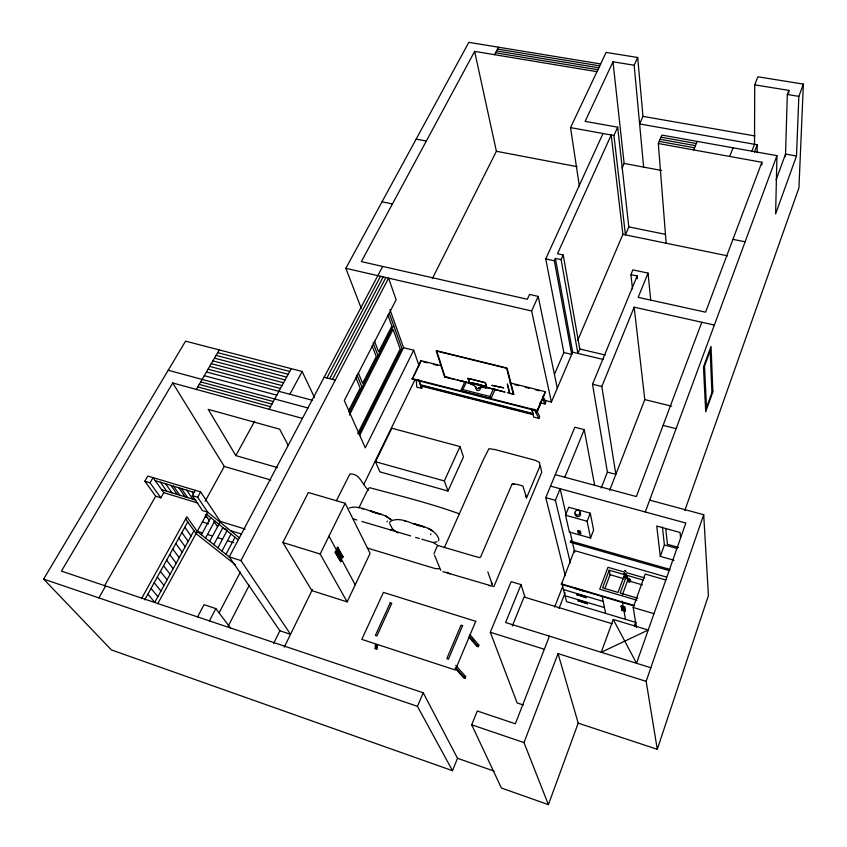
<?xml version="1.0" encoding="UTF-8"?>
<svg xmlns="http://www.w3.org/2000/svg" width="847" height="847" viewBox="0 0 847 847"><rect width="100%" height="100%" fill="white"/><g stroke="black" fill="none" stroke-linecap="round" stroke-linejoin="round"><path stroke-width="1.27" d="M684.821 510.508L798.943 187.854L803.38 84.107L757.885 76.791L754.719 84.848L754.518 144.286L751.713 151.624M757.154 152.693L757.207 144.763L639.612 123.948L642.958 116.357L637.696 57.49L606.113 52.419L570.518 127.622L579.39 186.266M761.855 164.911L761.877 162.264L658.32 143.524L661.931 135.096L776.943 155.657L775.619 213.942L796.498 155.996L798.848 96.378L803.38 84.107M785.455 156.695L787.318 94.493L788.864 90.396L754.719 84.848M788.779 93.011L788.864 90.396M377.54 644.556L376.703 649.151L375.2 648.654L375.38 644.556M376.703 649.151L376.904 645.054M628.432 579.337C627.436 581.815 631.788 579.824 629.194 579.073C627.119 580.068 630.687 580.163 629.512 579.094M629.639 579.613L628.993 578.914M433.929 553.864L437.285 546.082L438.651 545.712L474.108 556.161L479.582 557.591L480.598 557.008L511.906 484.442L516.236 484.188L522.843 485.998L526.156 496.384M624.292 573.991L624.303 573.292M470.233 382.59L470.201 382.749A43.769 19.799 24.4 0 1 485.426 386.581L485.458 386.423A42.011 19.026 24.4 0 0 470.233 382.59L470.593 383.977A12.102 9.963 -17.2 0 1 474.076 385.65A6.077 4.997 -16.9 0 1 475.633 387.619L476.3 388.424A2.382 1.959 -16.3 0 0 477.528 388.731L478.724 388.413A6.098 5.029 -16.2 0 1 481.594 387.566A12.154 10.048 -16.3 0 1 485.755 387.81M628.58 579.856C629.702 578.999 628.474 580.608 629.353 578.755M627.341 578.014L627.553 577.273M628.58 579.708L628.696 579.02L629.628 579.221M657.283 749.309L646.145 681.337L558.057 653.598L578.205 723.137L657.283 749.309L708.42 595.6L703.709 514.711L649.66 500.132M438.598 540.661L438.862 539.888M430.636 534.69L430.911 533.885M646.145 681.337L703.709 514.711M386.994 521.847L387.27 521.053M389.715 522.631L389.991 521.847M674.043 560.269L660.311 556.384L664.397 544.928L662.407 527.056M634.435 625.965L635.758 622.27M634.53 626.505L635.843 622.81M636.51 627.659L633.185 607.49L645.234 574.065L665.827 580.004M621.846 610.391L621.327 605.796L622.249 606.071L622.969 610.105L621.846 610.391L621.327 605.796M623.572 607.098L624.705 606.801L625.213 611.407L624.292 611.132L623.572 607.098L624.493 607.373L625.213 611.407M624.493 607.373L624.705 606.801M624.292 611.132L623.964 607.532M613.26 619.475L601.232 652.285L648.23 630.03L613.26 619.475L636.542 663.275L685.837 523.044L550.539 486.114M622.418 594.742L627.606 580.587L627.034 577.358M776.096 179.85L785.54 154.048L796.498 155.996M549.417 636.171L515.347 723.793L477.285 710.993L471.694 724.799L501.403 788.006L548.411 804.65L578.205 723.137M622.767 610.666L622.249 606.071M625.848 577.643L620.184 593.059L637.77 598.236M645.287 511.969L776.943 155.657M701.803 322.262L636.372 496.554L555.261 474.669M761.877 162.264L705.593 312.183L638.172 297.35L648.061 273.105L632.878 269.865L630.888 274.64L632.54 288.996M609.237 570.2L602.609 587.871L618.024 592.424L624.567 574.658L609.237 570.2L610.084 574.689L604.822 588.771M587.32 603.805L587.447 602.852L578.501 600.174L578.289 600.724L587.32 603.805L587.447 602.852M754.412 152.1L757.207 144.763M585.912 597.643L586.039 596.669L577.019 593.98L576.807 594.541L585.912 597.643L586.039 596.669M548.411 804.65L523.986 742.597L558.057 653.598M578.385 601.126L578.501 600.174M583.244 590.613L575.293 588.252L584.483 591.365L584.695 590.793M576.902 594.943L577.019 593.98M590.55 538.025L593.631 530.084L590.274 513.197L568.739 507.237L565.521 515.23L569.396 532.032L590.55 538.025L587.119 521.265L590.274 513.197M609.681 490.297L644.8 399.604L634.159 307.186L714.349 325.057M575.388 588.665L575.611 588.104M559.031 608.368L565.108 592.741M554.637 607.034L562.609 586.632M601.19 487.999L607.405 472.107L592.529 384.22L637.145 275.984L630.888 274.64M633.524 605.796L561.413 584.366L574.308 550.55L666.737 577.125M561.413 584.366L561.847 583.244M729.68 156.441L733.057 147.812M512.308 626.028L524.039 597.019L612.275 623.773M314.523 397.603L302.146 371.494L185.567 341.15L43.621 579.083L111.381 649.914L452.489 770.685L457.507 758.287L423.235 692.804L61.429 571.122L172.714 382.971L302.432 418.386M523.372 705L517.125 702.936L490.307 632.264L511.175 581.645L521.043 584.61L505.585 622.524L650.845 667.732M570.349 562.927L555.41 500.312L560.142 488.73L566.262 515.4M564.822 477.253L584.229 429.641L574.817 427.227L545.786 497.655L565.256 575.674M607.405 472.107L615.854 474.352L601.825 386.497L634.159 307.186M693.693 149.93L697.187 141.396M455.03 668.198L463.584 677.727L465.172 678.246L465.818 676.679L455.728 665.382M469.122 637.346L476.67 646.208L478.237 646.706L478.873 645.181L469.831 634.509M463.584 677.727L463.912 676.944M563.213 254.979L579.782 348.996L577.898 353.432L561.116 259.648L563.213 254.979L557.485 253.761L611.195 134.991L622.905 234.344L577.633 340.515M444.347 547.66L482.991 460.461L488.941 448.666L494.976 449.545L535.526 460.387L539.454 462.388L539.931 466.072L526.442 498.205L525.405 495.061M617.685 127.188L628.802 226.901L625.425 234.863L613.937 135.488L617.685 127.188L585.129 121.365L612.984 61.789L634.159 65.23L637.696 57.49M452.489 770.685L417.444 706.324L423.235 692.804M543.763 400.091L551.408 402.007L572.657 352.183L555.378 258.42L561.116 259.648M554.541 374.205L563.858 352.532L545.754 258.907L603 133.508M531.916 409.641L533.716 417.105L538.851 418.418L539.655 416.544L536.723 410.763M539.931 402.685L545.044 403.977L545.839 402.124L542.959 396.29M628.283 579.814L628.485 579.221M532.117 409.175L532.975 414.067L420.557 385.3L419.201 380.419M536.765 411.674L545.436 391.706L509.83 382.833M536.416 413.431L541.688 400.239M441.16 365.713L420.821 360.642L412.267 379.17L537.506 411.07L545.436 391.706M622.016 168.225L624.123 163.45L612.984 61.789M513.176 393.791L506.622 368.276L436.756 351.103L444.982 376.735L448.825 377.582M509.82 393.294L513.79 394.247L507.088 368.074L436.12 350.637L444.601 376.862L471.514 383.649M551.408 402.007L531.62 310.976L538.205 296.397L529.534 294.438L527.332 299.266L361.362 261.607L474.638 51.392L596.997 71.677M563.858 352.532L571.704 354.406L554.33 260.749L555.378 258.42M375.2 648.654L375.539 647.902M495.188 389.239L491.027 398.566L490 396.512L493.505 388.784M448.01 491.048L463.457 456.935L460.006 446.581L391.843 428.233L375.475 461.731L379.911 471.874L448.01 491.048L444.315 480.948L460.006 446.581M485.352 382.812L486.909 387.968L485.395 382.728L468.031 378.334L469.598 383.522M491.006 398.492L460.673 390.774L462.833 389.609L466.401 381.965M468.105 378.482L469.693 383.543M460.694 390.838L464.939 381.626M347.143 601.889L370.086 553.377L345.163 503.287L308.35 492.52L282.856 542.514L311.887 590.655L347.143 601.889L320.177 554.023L282.856 542.514M444.601 376.862L454.871 379.392M416.322 380.303L416.788 387.111L421.626 388.35L422.505 386.55M341.997 557.665L343.077 556.744L341.997 557.665L336.979 548.316L337.519 547.226L343.077 556.744M340.716 561.625L341.246 560.545L336.206 551.228L335.116 552.149L340.716 561.625L335.116 552.149M335.677 552.318L336.206 551.228M342.559 557.834L337.54 548.485L338.069 547.395M358.853 507.978L367.958 489.397L369.483 487.65C399.297 495.643 430.287 503.33 459.095 513.758M284.243 647.203L312.469 589.448M363.829 484.368L415.041 379.594M481.954 386.846L485.829 387.704L480.757 386.423M412.267 379.17L420.483 362.378M320.177 554.023L345.163 503.287M273.539 643.604L279.87 630.771L229.283 556.892L382.675 266.445M336.397 500.704L349.875 474.055C360.24 473.166 362.082 485.172 368.54 490.138M389.948 309.61L403.574 347.715L413.675 350.213L365.279 447.872L344.316 400.525L396.131 299.796L388.582 278.134L240.94 560.587L290.542 634.318L279.87 630.771M358.948 434.045L401.891 348.35L389.324 313.39M359.583 435.623L403.574 347.715M432.341 278.599L496.395 151.274L474.638 51.392M357.72 433.643L400.186 348.975L393.093 329.345L349.43 415.104M349.197 412.595L393.643 325.407M348.551 410.901L360.197 388.085L355.782 377.593M228.288 626.007L249.262 585.224M219.161 612.783L240.389 572M625.541 576.055C624.483 578.12 626.907 574.531 625.711 575.886M626.166 576.362L627.246 576.256L626.124 576.32L626.028 577.622L627.331 577.548M332.49 379.392L385.883 277.509M209.41 620.893L215.837 608.601L204.042 604.684L197.584 616.912M625.965 576.5L625.912 577.432M329.716 378.662L383.193 276.895M494.51 54.695L498.46 47.199M326.942 377.942L380.494 276.27M226.001 554.298L235.021 537.284M221.946 551.09L231.019 534.055M217.88 547.861L226.996 530.804M624.324 573.811L624.715 573.239M625.637 573.948L625.552 574.15M213.783 544.621L222.962 527.533M160.824 497.824L150.046 482.822L153.053 477.602L163.757 492.668L160.824 497.824L155.689 496.247L144.826 481.234L147.844 476.035L200.623 491.927L220.241 521.403L217.435 526.59L213.973 521.445M209.675 541.349L218.897 524.251M289.875 394.268L302.146 371.494M205.535 538.078L214.81 520.947M269.124 409.292L291.241 368.646M361.362 308.583L345.841 268.319L468.815 42.35L600.661 63.938M201.385 534.775L210.712 517.633M193.995 530.709L154.747 602.355L147.886 594.128M277.53 467.618L235.826 455.601L254.629 421.255M157.69 603.795L207.737 512.191L197.679 497.253L192.322 495.622L195.276 490.318M205.165 501.212L224.286 466.432L172.714 382.971M144.721 599.867L187.769 521.911M141.724 598.289L186.869 516.765L197.203 531.461L230.024 557.495M197.679 497.253L200.623 491.927M104.626 585.669L155.689 496.247M98.866 597.887L105.642 585.997M196.335 389.419L219.235 349.906M629.385 578.702L628.273 579.083L628.781 580.015M628.813 580.873C627.818 583.689 632.603 581.042 629.649 580.036M570.444 542.302L570.709 541.074L570.402 542.334L669.628 570.687M624.525 573.091L624.303 574.181M625.615 573.853L624.44 573.948M624.832 574.732L625.742 574.287M625.626 574.573L625.732 573.345M629.575 579.517L628.887 579.877M628.41 579.104L629.268 578.808M628.876 580.216C626.78 582.164 632 581.751 629.787 580.534M627.235 577.612L625.997 577.58M624.504 570.518L625.33 570.656M625.488 573.991L624.588 574.065M625.605 574.435L625.022 574.626M349.091 508.084C359.562 504.389 370.668 512.679 381.002 514.235L370.901 511.133L372.204 511.493M437.073 541.667L433.262 542.535M390.573 521.223C401.287 515.802 413.357 525.5 424.135 526.866L413.918 523.721L415.136 524.049M629.279 579.75L628.421 579.464M624.779 575.409L625.922 574.647M628.887 579.221L629.448 579.179M393.294 529.354L390.223 529.788M490.477 585.732L488.571 585.573M439.529 568.739L435.294 568.612L367.259 548.02M787.318 94.493L798.848 96.378M497.475 49.073L599.75 65.865M496.49 50.936L598.84 67.802M495.495 52.81L597.918 69.74M642.958 116.357L754.921 135.954M661.031 137.193L696.308 143.524M660.131 139.3L695.44 145.652M659.231 141.407L694.561 147.791M570.518 127.622L613.937 135.488M624.123 163.45L661.655 170.491M496.395 151.274L576.966 166.637M416.152 139.109L426.327 141.057M732.93 239.362L745.116 241.808M628.802 226.901L665.615 234.375M622.905 234.344L727.605 255.847M382.05 201.787L392.426 203.958M545.754 258.907L554.33 260.749M484.823 386.878L485.543 387.058M345.841 268.319L531.62 310.976M579.782 348.996L605.245 355.02M572.657 352.183L603.403 359.488M592.529 384.22L601.825 386.497M644.8 399.604L671.724 406.2M423.574 361.902L427.396 362.855M433.749 364.432L437.56 365.385M515.124 384.739L518.946 385.692M525.299 387.28L529.11 388.233M535.473 389.811L539.285 390.763M663.085 425.395L676.075 428.646M467.999 378.408L485.437 382.791M461.393 380.864L465.172 381.817M491.684 388.498L495.463 389.451M457.433 380.038L471.525 383.585M507.385 392.627L513.79 394.247M473.155 384.506L470.625 383.871L473.113 384.612M462.833 389.609L490 396.512M412.044 378.545L537.358 410.456L537.506 411.07M420.768 384.856L533.187 413.59M420.768 385.914L533.123 414.67M404.845 521.223L406.115 521.551M362.029 508.687L363.384 509.036M324.168 377.222L335.274 380.112M217.658 352.648L289.706 371.462M216.07 355.38L288.171 374.279M214.471 358.133L286.635 377.106M212.872 360.886L285.1 379.943M211.274 363.649L283.554 382.78M209.675 366.412L281.998 385.618M208.066 369.186L280.452 388.477M206.446 371.971L312.035 400.197M204.296 375.687L276.81 395.157M168.204 370.266L307.937 407.958M200.686 381.912L273.327 401.563M199.236 384.411L271.929 404.135M197.785 386.91L270.532 406.708M471.08 383.416L485.003 386.92M545.786 497.655L555.41 500.312M375.475 461.731L444.315 480.948M565.521 515.23L587.119 521.265M678.511 547.416L667.425 544.314L665.731 528.602M664.397 544.928L676.838 548.411M578.099 531.927L580.597 532.625M570.709 541.074L669.945 569.406M624.408 572.053L607.966 567.299L599.718 589.226L636.817 600.184M626.928 572.794L644.631 577.908M626.716 575.272L642.958 579.983M610.084 574.689L624.059 578.766M627.606 580.587L642.492 584.917M224.286 466.432L270.807 480.027M413.918 523.721C422.971 526.315 435.22 528.824 438.852 538.904M370.901 511.133L385.194 515.707L392.076 520.386M353.167 518.883L356.831 519.963M361.891 521.466L410.689 535.918M415.633 537.379L419.35 538.48M421.817 539.211L433.484 542.662L437.708 545.394M561.265 583.816L634.699 605.626M633.185 607.49L653.99 613.683M621.116 606.367L622.037 606.643M563.477 589.565L603.202 601.412M577.114 594.393L586.124 597.082M576.807 594.541L585.817 597.23M622.058 609.829L622.969 610.105M624.504 610.56L625.414 610.835M565.065 595.769L604.462 607.574M578.596 600.565L587.532 603.255M578.289 600.724L587.236 603.413M635.515 622.365L566.569 601.614L562.175 584.504M155.223 480.662L194.132 492.403M144.826 481.234L150.046 482.822M442.865 571.651L493.907 586.611L541.752 472.181L540.28 465.839M161.65 489.693L195.985 500.132M163.757 492.668L197.785 503.023M336.979 548.316L337.54 548.485M205.122 516.755L207.61 517.517M220.241 521.403L245.154 529.068M341.246 560.545L335.656 551.058M202.306 521.911L208.521 523.838M222.189 528.062L226.932 529.534M230.49 530.635L241.247 533.959M196.303 530.963L202.56 532.922M207.568 534.478L212.565 536.045M217.573 537.612L222.57 539.168M227.578 540.735L233.836 542.694M490.307 632.264L544.314 649.268M229.283 556.892L240.94 560.587M477.306 644.683L478.873 645.181M464.241 676.16L465.024 676.414M43.621 579.083L417.444 706.324M471.694 724.799L523.986 742.597M449.937 573.864L448.201 573.091M457.507 758.287L494.076 771.109M386.338 516.384L385.194 515.707L390.605 519.264M397.995 532.964L392.542 529.068L389.705 523.668M624.578 574.224L624.271 573.641M624.641 574.647L624.228 573.758M235.392 564.748L196.038 533.599L185.673 518.936M206.583 514.298L237.996 539.698M447.724 572.773L447.004 572.127M239.532 537.961L207.737 512.191L202.465 510.572L192.322 495.622M455.845 667.838L465.172 678.246M472.054 638.49L474.309 641.147M469.185 636.055L478.237 646.706M625.658 570.973L626.219 571.714M151.052 588.411L157.849 596.69M154.196 582.715L160.941 591.037M157.32 577.051L164.022 585.425M160.432 571.407L167.092 579.824M163.535 565.785L170.141 574.255M166.626 560.195L173.18 568.708M169.707 554.626L176.208 563.181M215.837 608.601L230.85 628.527M172.767 549.089L179.215 557.686M175.816 543.573L182.221 552.202M178.844 538.078L185.207 546.749M181.861 532.604L188.182 541.328M184.826 527.247L191.094 536.013M160.432 482.229L166.806 491.26M165.652 483.806L171.983 492.838M170.893 485.384L177.171 494.415M173.519 486.178L179.776 495.209M178.781 487.766L184.995 496.787M181.417 488.56L187.6 497.581M186.7 490.159L192.841 499.179M205.26 514.69L209.453 520.873M192.004 491.758L193.349 493.759M235.826 455.601L208.224 409.345L279.658 429.175L288.202 445.31M328.975 536.151L355.211 584.822M337.519 547.226L341.415 554.499M534.15 409.175L538.851 418.418M542.736 399.318L545.044 403.977M357 375.126L362.093 387.312M440.779 570.349L434.532 555.24M358.26 372.786L362.632 383.32L376.269 356.576L372.108 345.872M373.072 342.908L378.101 355.909M374.512 341.203L378.641 351.939L391.886 326L387.947 315.095M418.598 379.763L421.626 388.35M487.83 571.937L492.34 584.79L491.376 582.058M413.675 350.213L418.99 365.481M420.821 360.642L421.033 361.267M521.043 584.61L524.992 597.22M485.458 386.423L485.776 387.81M509.343 391.547L507.364 383.966L509.481 393.23M570.052 531.916L574.721 552.233M538.205 296.397L557.294 388.212M602.164 596.383L605.658 613.376M584.229 429.641L594.626 485.14M622.238 601.169L625.499 619.348M660.311 556.384L656.721 526.051L680.067 532.488L680.533 537.75M636.838 275.921L637.124 278.525M637.145 275.984L637.42 278.589M648.061 273.105L650.761 300.579M634.159 65.23L643.625 167.103M658.32 143.524L666.155 243.227M579.697 512.371A2.7 2.382 -10.8 0 1 580.026 515.59A2.7 2.382 -10.8 0 1 576.447 516.299A2.7 2.382 -10.8 0 1 575.494 513.218M624.726 577.178A1.196 1.091 -5.5 0 1 624.62 575.854M627.129 575.865A1.196 1.112 -45.3 0 0 625.605 576.574A1.196 1.112 -45.3 0 0 626.208 578.046A1.196 1.112 -45.3 0 0 627.722 577.336A1.133 1.048 -45.3 0 1 626.251 578.003A1.133 1.048 -45.3 0 1 625.689 576.616A1.133 1.048 -45.3 0 1 627.119 575.949M624.62 576.204A1.059 0.963 -5.5 0 0 624.673 576.945A1.196 1.091 -5.5 0 1 624.588 575.621M479.995 387.746A2.075 1.705 -16.4 0 1 479.095 390.319A2.075 1.705 -16.4 0 1 476.289 389.493L476.205 389.059A2.075 1.705 -16.4 0 1 476.438 388.159M479.18 387.386A1.736 1.429 -16.4 0 1 478.174 388.18M476.501 388A1.736 1.429 -16.4 0 1 476.035 387.407L475.961 387.047A1.736 1.429 -16.4 0 1 476.003 386.666M711.925 392.659L706.525 407.651L704.513 366.169L710.167 350.774L711.925 392.659M712.878 391.843L705.699 411.811L703.476 366.952L711.035 346.391L712.878 391.843M475.739 621.317L455.315 670.009L361.796 639.379L383.426 592.402L475.739 621.317M462.621 625.658L448.402 659.21L446.793 658.68L461.033 625.15L462.621 625.658M503.605 387.82L492.054 385.385L503.605 387.82M390.234 602.82L375.369 635.441L376.915 635.949L391.769 603.308L390.234 602.82M626.833 577.178L625.753 577.283L626.822 577.167M513.97 483.933L511.906 484.442L513.97 483.933M504.823 391.981L486.887 387.46L504.78 392.023M580.333 531.397L577.834 530.698L578.374 533.144L580.862 533.854L580.333 531.397M580.068 531.461L578.162 530.921L578.363 531.863L580.269 532.403L580.068 531.461M429.598 529.057L428.54 528.401L432.446 530.931L429.598 529.057M627.129 577.178L627.129 577.114A1.196 1.112 -44.8 0 1 625.541 577.474A1.196 1.112 -44.8 0 1 625.361 575.875A1.196 1.112 -44.8 0 1 626.981 575.568A1.196 1.112 -45.3 0 0 625.372 575.886A1.196 1.112 -45.3 0 0 625.552 577.485A1.196 1.112 -45.3 0 0 627.172 577.178M576.309 514.807A2.71 2.393 -10.9 0 0 580.237 512.403A2.71 2.393 -10.9 0 0 576.087 510.667A2.71 2.393 -10.9 0 0 576.309 514.807"/></g></svg>
